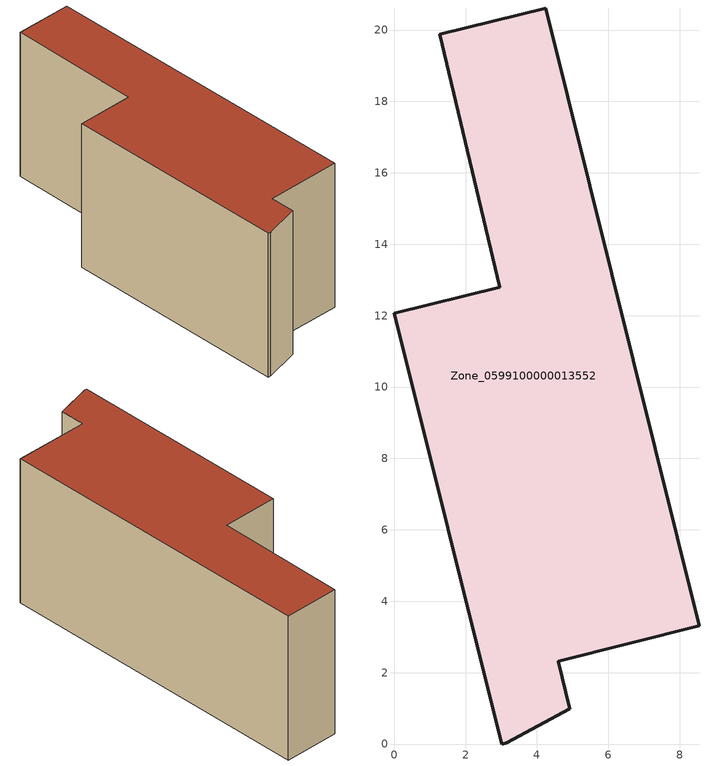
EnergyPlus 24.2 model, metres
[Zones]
Zone_0599100000013552
 floor ground (C_G): 2.96,12.8 1.28,19.88 4.24,20.62 8.55,3.31 4.59,2.32 4.92,0.99 3.16,0.03 3.01,0 0,12.06 z0
 wall outside (C_F): 3.01,0 3.16,0.03 4.92,0.99 4.59,2.32 8.55,3.31 4.24,20.62 1.28,19.88 2.96,12.8 0,12.06 3.01,0 z0:8.21
 roof outside (C_R): 4.59,2.32 8.55,3.31 4.24,20.62 1.28,19.88 2.96,12.8 0,12.06 3.01,0 3.16,0.03 4.92,0.99 z8.21
[BUILDING]
Pand.0599100000013552: North Axis=0; Terrain=City; Loads Convergence Tolerance Value=0.04; Temperature Convergence Tolerance Value=0.4; Solar Distribution=FullExterior; Maximum Number of Warmup Days=25; Minimum Number of Warmup Days=1
[Site:Location]
Rotterdam.The.Hague.AP_ZH_NLD Design_Conditions: Latitude=51.96; Longitude=4.45; Time Zone=1; Elevation=-4.5
[SITE:GROUNDTEMPERATURE:BUILDINGSURFACE]
18, 18, 18, 18, 18, 18, 18, 18, 18, 18, 18, 18
[MATERIAL] Thermal Absorptance=0.9; Solar Absorptance=0.7; Visible Absorptance=0.7
Name | Roughness | Thickness | Conductivity | Density | Specific Heat
G.TI.1975-1991 | MediumSmooth | 0.15 | 0.288461 | 540 | 1210
F.TI.1975-1991 | Rough | 0.3 | 0.230769 | 1920 | 840
R.TI.1975-1991 | MediumRough | 0.2 | 0.153846 | 1500 | 1000
[CONSTRUCTION]
C_G: G.TI.1975-1991
C_F: F.TI.1975-1991
C_R: R.TI.1975-1991
[ZONE]
Zone_0599100000013552: Type=1; Multiplier=1; Ceiling Height=Autocalculate; Volume=Autocalculate; Floor Area=autocalculate; Part of Total Floor Area=Yes
[ZONEINFILTRATION:DESIGNFLOWRATE]
Infil_Zone_0599100000013552: Zone or ZoneList or Space or SpaceList=Zone_0599100000013552; Schedule=AlwaysOn; Design Flow Rate Calculation Method=Flow/Area; Flow Rate per Floor Area=0.003; Constant Term Coefficient=1; Temperature Term Coefficient=0; Velocity Term Coefficient=0; Velocity Squared Term Coefficient=0
[HVACTEMPLATE:ZONE:IDEALLOADSAIRSYSTEM]
Zone_0599100000013552: Maximum Heating Supply Air Temperature=50; Minimum Cooling Supply Air Temperature=13; Maximum Heating Supply Air Humidity Ratio=0.0156; Minimum Cooling Supply Air Humidity Ratio=0.0077; Heating Limit=NoLimit; Cooling Limit=NoLimit; Dehumidification Control Type=ConstantSensibleHeatRatio; Cooling Sensible Heat Ratio=0.7; Dehumidification Setpoint=60; Humidification Control Type=None; Humidification Setpoint=30; Outdoor Air Method=None; Outdoor Air Flow Rate per Person=0.00944; Outdoor Air Flow Rate per Zone Floor Area=0; Outdoor Air Flow Rate per Zone=0; Demand Controlled Ventilation Type=None; Outdoor Air Economizer Type=NoEconomizer; Heat Recovery Type=None; Sensible Heat Recovery Effectiveness=0.7; Latent Heat Recovery Effectiveness=0.65
[ZONECONTROL:THERMOSTAT]
ThermostatControl_Zone_0599100000013552: Zone or ZoneList=Zone_0599100000013552; Control Type Schedule=DualSetpointControlType; Control 1=Thermostat_Zone_0599100000013552; Temperature Difference Between Cutout And Setpoint=0
[THERMOSTATSETPOINT:DUALSETPOINT]
Thermostat_Zone_0599100000013552: Heating Setpoint Temperature Schedule=HeatingSetpoint_Zone_0599100000013552; Cooling Setpoint Temperature Schedule=CoolingSetpoint_Zone_0599100000013552
[SCHEDULE:COMPACT]
HeatingSetpoint_Zone_0599100000013552: Through: 12/31, For: AllDays, Until: 24:00, 21
CoolingSetpoint_Zone_0599100000013552: Through: 12/31, For: AllDays, Until: 24:00, 24
DualSetpointControlType: Through: 12/31, For: AllDays, Until: 24:00, 4
AlwaysOn: Through: 12/31, For: AllDays, Until: 24:00, 1
